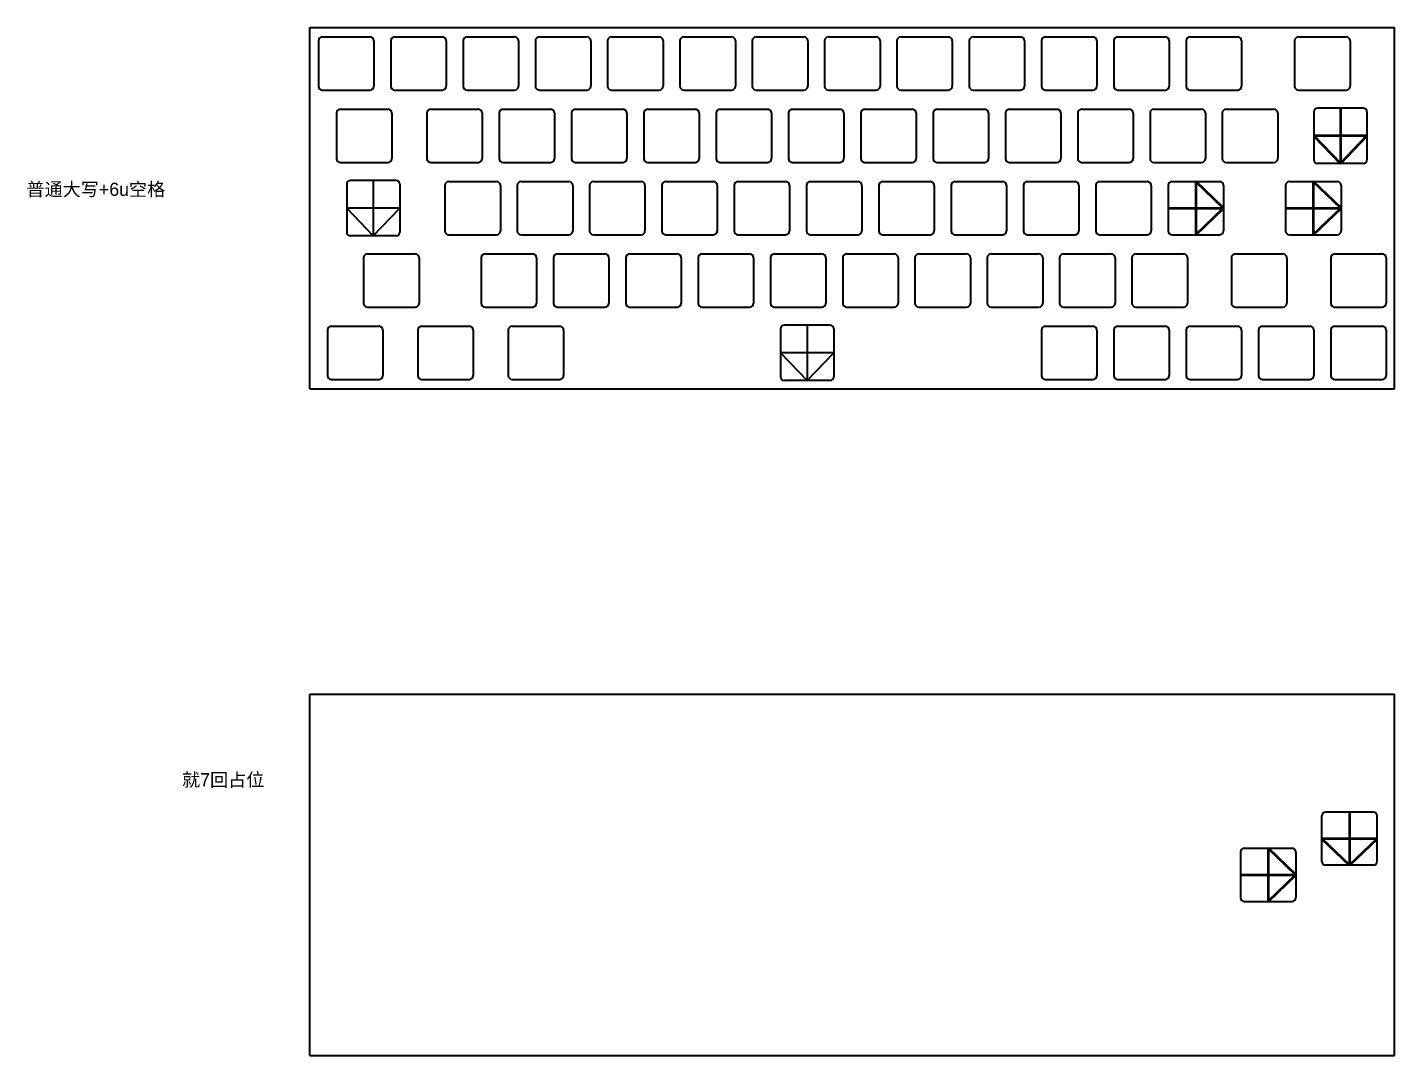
# Model space of a CAD drawing. Header units: millimetres. Extents: x -74 to 286, y -555 to 0.
# Drawn here: x -74.5 to 285.8, y -554.6 to -283.7 of the extents above; entities that cross this region are included whole.
import ezdxf

# ---------------------------------------------------------------- set-up
doc = ezdxf.new("R2010")
doc.units = ezdxf.units.MM
doc.layers.add('图框', color=7, linetype='Continuous')

msp = doc.modelspace()

# ---------------------------------------------------------------- linework, layer by layer
at = {"color": 2, "linetype": 'Continuous', "lineweight": 35}
for p, q in [((0, -283.71), (285.75, -283.71)), ((0, -378.96), (0, -283.71)), ((285.75, -378.96), (285.75, -283.71)), ((2.22, -287.24), (2.22, -299.24)), ((3.22, -286.24), (15.82, -286.24)), ((16.82, -287.24), (16.82, -299.24)), ((21.27, -287.24), (21.27, -299.24)), ((22.27, -286.24), (34.88, -286.24)), ((35.88, -287.24), (35.88, -299.24)), ((40.33, -287.24), (40.33, -299.24)), ((41.33, -286.24), (53.92, -286.24)), ((54.93, -287.24), (54.93, -299.24)), ((59.38, -287.24), (59.38, -299.24)), ((60.38, -286.24), (72.97, -286.24)), ((73.97, -287.24), (73.97, -299.24)), ((78.42, -287.24), (78.42, -299.24)), ((79.42, -286.24), (92.02, -286.24)), ((93.02, -287.24), (93.02, -299.24)), ((97.48, -287.24), (97.48, -299.24)), ((98.48, -286.24), (111.08, -286.24)), ((112.08, -287.24), (112.08, -299.24)), ((116.53, -287.24), (116.53, -299.24)), ((117.53, -286.24), (130.12, -286.24)), ((131.12, -287.24), (131.12, -299.24)), ((135.57, -287.24), (135.57, -299.24)), ((136.57, -286.24), (149.18, -286.24)), ((150.18, -287.24), (150.18, -299.24)), ((154.62, -287.24), (154.62, -299.24)), ((155.62, -286.24), (168.22, -286.24)), ((169.22, -287.24), (169.22, -299.24)), ((173.68, -287.24), (173.68, -299.24)), ((174.68, -286.24), (187.27, -286.24)), ((188.28, -287.24), (188.28, -299.24)), ((192.72, -287.24), (192.72, -299.24)), ((193.72, -286.24), (206.32, -286.24)), ((207.32, -287.24), (207.32, -299.24)), ((211.78, -287.24), (211.78, -299.24)), ((212.78, -286.24), (225.37, -286.24)), ((226.38, -287.24), (226.38, -299.24)), ((230.82, -287.24), (230.82, -299.24)), ((231.82, -286.24), (244.43, -286.24)), ((245.43, -287.24), (245.43, -299.24)), ((259.4, -287.24), (259.4, -299.24)), ((260.4, -286.24), (273, -286.24)), ((274, -287.24), (274, -299.24)), ((3.22, -300.24), (15.82, -300.24)), ((22.27, -300.24), (34.88, -300.24)), ((41.33, -300.24), (53.92, -300.24)), ((60.38, -300.24), (72.97, -300.24)), ((79.42, -300.24), (92.02, -300.24)), ((98.48, -300.24), (111.08, -300.24)), ((117.53, -300.24), (130.12, -300.24)), ((136.57, -300.24), (149.18, -300.24)), ((155.62, -300.24), (168.22, -300.24)), ((174.68, -300.24), (187.27, -300.24)), ((193.72, -300.24), (206.32, -300.24)), ((212.78, -300.24), (225.37, -300.24)), ((231.82, -300.24), (244.43, -300.24)), ((260.4, -300.24), (273, -300.24)), ((7.99, -305.29), (20.59, -305.29)), ((31.8, -305.29), (44.4, -305.29)), ((50.85, -305.29), (63.45, -305.29)), ((69.9, -305.29), (82.5, -305.29)), ((88.95, -305.29), (101.55, -305.29)), ((108, -305.29), (120.6, -305.29)), ((127.05, -305.29), (139.65, -305.29)), ((146.1, -305.29), (158.7, -305.29)), ((165.15, -305.29), (177.75, -305.29)), ((184.2, -305.29), (196.8, -305.29)), ((203.25, -305.29), (215.85, -305.29)), ((222.3, -305.29), (234.9, -305.29)), ((241.35, -305.29), (253.95, -305.29)), ((264.46, -305.99), (264.46, -318.59)), ((277.46, -304.99), (265.46, -304.99)), ((278.46, -305.99), (278.46, -318.59)), ((6.99, -306.29), (6.99, -318.29)), ((21.59, -306.29), (21.59, -318.29)), ((30.8, -306.29), (30.8, -318.29)), ((45.4, -306.29), (45.4, -318.29)), ((49.85, -306.29), (49.85, -318.29)), ((64.45, -306.29), (64.45, -318.29)), ((68.9, -306.29), (68.9, -318.29)), ((83.5, -306.29), (83.5, -318.29)), ((87.95, -306.29), (87.95, -318.29)), ((102.55, -306.29), (102.55, -318.29)), ((107, -306.29), (107, -318.29)), ((121.6, -306.29), (121.6, -318.29)), ((126.05, -306.29), (126.05, -318.29)), ((140.65, -306.29), (140.65, -318.29)), ((145.1, -306.29), (145.1, -318.29)), ((159.7, -306.29), (159.7, -318.29)), ((164.15, -306.29), (164.15, -318.29)), ((178.75, -306.29), (178.75, -318.29)), ((183.2, -306.29), (183.2, -318.29)), ((197.8, -306.29), (197.8, -318.29)), ((202.25, -306.29), (202.25, -318.29)), ((216.85, -306.29), (216.85, -318.29)), ((221.3, -306.29), (221.3, -318.29)), ((235.9, -306.29), (235.9, -318.29)), ((240.35, -306.29), (240.35, -318.29)), ((254.95, -306.29), (254.95, -318.29)), ((7.99, -319.29), (20.59, -319.29)), ((31.8, -319.29), (44.4, -319.29)), ((50.85, -319.29), (63.45, -319.29)), ((69.9, -319.29), (82.5, -319.29)), ((88.95, -319.29), (101.55, -319.29)), ((108, -319.29), (120.6, -319.29)), ((127.05, -319.29), (139.65, -319.29)), ((146.1, -319.29), (158.7, -319.29)), ((165.15, -319.29), (177.75, -319.29)), ((184.2, -319.29), (196.8, -319.29)), ((203.25, -319.29), (215.85, -319.29)), ((222.3, -319.29), (234.9, -319.29)), ((241.35, -319.29), (253.95, -319.29)), ((277.46, -319.59), (265.46, -319.59)), ((22.67, -324.04), (10.67, -324.04)), ((9.67, -325.04), (9.67, -337.64)), ((23.67, -325.04), (23.67, -337.64)), ((35.56, -325.34), (35.56, -337.34)), ((36.56, -324.34), (49.16, -324.34)), ((50.16, -325.34), (50.16, -337.34)), ((54.61, -325.34), (54.61, -337.34)), ((55.61, -324.34), (68.21, -324.34)), ((69.21, -325.34), (69.21, -337.34)), ((73.66, -325.34), (73.66, -337.34)), ((74.66, -324.34), (87.26, -324.34)), ((88.26, -325.34), (88.26, -337.34)), ((92.71, -325.34), (92.71, -337.34)), ((93.71, -324.34), (106.31, -324.34)), ((107.31, -325.34), (107.31, -337.34)), ((111.76, -325.34), (111.76, -337.34)), ((112.76, -324.34), (125.36, -324.34)), ((126.36, -325.34), (126.36, -337.34)), ((130.81, -325.34), (130.81, -337.34)), ((131.81, -324.34), (144.41, -324.34)), ((145.41, -325.34), (145.41, -337.34)), ((149.86, -325.34), (149.86, -337.34)), ((150.86, -324.34), (163.46, -324.34)), ((164.46, -325.34), (164.46, -337.34)), ((168.91, -325.34), (168.91, -337.34)), ((169.91, -324.34), (182.51, -324.34)), ((183.51, -325.34), (183.51, -337.34)), ((187.96, -325.34), (187.96, -337.34)), ((188.96, -324.34), (201.56, -324.34)), ((202.56, -325.34), (202.56, -337.34)), ((207.01, -325.34), (207.01, -337.34)), ((208.01, -324.34), (220.61, -324.34)), ((221.61, -325.34), (221.61, -337.34)), ((226.06, -325.34), (226.06, -337.34)), ((227.06, -324.34), (239.66, -324.34)), ((240.66, -325.34), (240.66, -337.34)), ((257.02, -325.34), (257.02, -337.34)), ((258.02, -324.34), (270.62, -324.34)), ((271.62, -325.34), (271.62, -337.34)), ((36.56, -338.34), (49.16, -338.34)), ((55.61, -338.34), (68.21, -338.34)), ((74.66, -338.34), (87.26, -338.34)), ((93.71, -338.34), (106.31, -338.34)), ((112.76, -338.34), (125.36, -338.34)), ((131.81, -338.34), (144.41, -338.34)), ((150.86, -338.34), (163.46, -338.34)), ((169.91, -338.34), (182.51, -338.34)), ((188.96, -338.34), (201.56, -338.34)), ((208.01, -338.34), (220.61, -338.34)), ((227.06, -338.34), (239.66, -338.34)), ((258.02, -338.34), (270.62, -338.34)), ((22.67, -338.64), (10.67, -338.64)), ((14.13, -344.39), (14.13, -356.39)), ((15.13, -343.39), (27.73, -343.39)), ((28.73, -344.39), (28.73, -356.39)), ((45.09, -344.39), (45.09, -356.39)), ((46.09, -343.39), (58.69, -343.39)), ((59.69, -344.39), (59.69, -356.39)), ((64.14, -344.39), (64.14, -356.39)), ((65.14, -343.39), (77.74, -343.39)), ((78.74, -344.39), (78.74, -356.39)), ((83.19, -344.39), (83.19, -356.39)), ((84.19, -343.39), (96.79, -343.39)), ((97.79, -344.39), (97.79, -356.39)), ((102.24, -344.39), (102.24, -356.39)), ((103.24, -343.39), (115.84, -343.39)), ((116.84, -344.39), (116.84, -356.39)), ((121.29, -344.39), (121.29, -356.39)), ((122.29, -343.39), (134.89, -343.39)), ((135.89, -344.39), (135.89, -356.39)), ((140.34, -344.39), (140.34, -356.39)), ((141.34, -343.39), (153.94, -343.39)), ((154.94, -344.39), (154.94, -356.39)), ((159.39, -344.39), (159.39, -356.39)), ((160.39, -343.39), (172.99, -343.39)), ((173.99, -344.39), (173.99, -356.39)), ((178.44, -344.39), (178.44, -356.39)), ((179.44, -343.39), (192.04, -343.39)), ((193.04, -344.39), (193.04, -356.39)), ((197.49, -344.39), (197.49, -356.39)), ((198.49, -343.39), (211.09, -343.39)), ((212.09, -344.39), (212.09, -356.39)), ((216.54, -344.39), (216.54, -356.39)), ((217.54, -343.39), (230.14, -343.39)), ((231.14, -344.39), (231.14, -356.39)), ((242.73, -344.39), (242.73, -356.39)), ((243.73, -343.39), (256.33, -343.39)), ((257.33, -344.39), (257.33, -356.39)), ((268.93, -344.39), (268.93, -356.39)), ((269.93, -343.39), (282.52, -343.39)), ((283.52, -344.39), (283.52, -356.39)), ((15.13, -357.39), (27.73, -357.39)), ((46.09, -357.39), (58.69, -357.39)), ((65.14, -357.39), (77.74, -357.39)), ((84.19, -357.39), (96.79, -357.39)), ((103.24, -357.39), (115.84, -357.39)), ((122.29, -357.39), (134.89, -357.39)), ((141.34, -357.39), (153.94, -357.39)), ((160.39, -357.39), (172.99, -357.39)), ((179.44, -357.39), (192.04, -357.39)), ((198.49, -357.39), (211.09, -357.39)), ((217.54, -357.39), (230.14, -357.39)), ((243.73, -357.39), (256.33, -357.39)), ((269.93, -357.39), (282.52, -357.39)), ((4.61, -363.44), (4.61, -375.44)), ((5.61, -362.44), (18.21, -362.44)), ((19.21, -363.44), (19.21, -375.44)), ((28.42, -363.44), (28.42, -375.44)), ((29.42, -362.44), (42.02, -362.44)), ((43.02, -363.44), (43.02, -375.44)), ((52.23, -363.44), (52.23, -375.44)), ((53.23, -362.44), (65.83, -362.44)), ((66.83, -363.44), (66.83, -375.44)), ((123.97, -363.14), (123.97, -375.74)), ((136.97, -362.14), (124.97, -362.14)), ((137.97, -363.14), (137.97, -375.74)), ((192.72, -363.44), (192.72, -375.44)), ((193.72, -362.44), (206.32, -362.44)), ((207.32, -363.44), (207.32, -375.44)), ((211.78, -363.44), (211.78, -375.44)), ((212.78, -362.44), (225.37, -362.44)), ((226.38, -363.44), (226.38, -375.44)), ((230.82, -363.44), (230.82, -375.44)), ((231.82, -362.44), (244.43, -362.44)), ((245.43, -363.44), (245.43, -375.44)), ((249.88, -363.44), (249.88, -375.44)), ((250.88, -362.44), (263.48, -362.44)), ((264.48, -363.44), (264.48, -375.44)), ((268.93, -363.44), (268.93, -375.44)), ((269.93, -362.44), (282.52, -362.44)), ((283.52, -363.44), (283.52, -375.44)), ((5.61, -376.44), (18.21, -376.44)), ((29.42, -376.44), (42.02, -376.44)), ((53.23, -376.44), (65.83, -376.44)), ((136.97, -376.74), (124.97, -376.74)), ((193.72, -376.44), (206.32, -376.44)), ((212.78, -376.44), (225.37, -376.44)), ((231.82, -376.44), (244.43, -376.44)), ((250.88, -376.44), (263.48, -376.44)), ((269.93, -376.44), (282.52, -376.44)), ((0, -378.96), (285.75, -378.96))]:
    msp.add_line(p, q, dxfattribs=at)
at = {"color": 4, "linetype": 'Continuous', "lineweight": 35}
for p, q in [((0, -459.31), (285.75, -459.31)), ((0, -554.56), (0, -459.31)), ((285.75, -554.56), (285.75, -459.31)), ((266.54, -503.41), (266.54, -491.41)), ((280.14, -490.41), (267.54, -490.41)), ((281.14, -503.41), (281.14, -491.41)), ((246.11, -499.93), (258.71, -499.93)), ((245.11, -500.93), (245.11, -512.93)), ((259.71, -500.93), (259.71, -512.93)), ((280.14, -504.41), (267.54, -504.41)), ((246.11, -513.93), (258.71, -513.93)), ((0, -554.56), (285.75, -554.56))]:
    msp.add_line(p, q, dxfattribs=at)
at = {"color": 2, "linetype": 'Continuous', "lineweight": 35}
for centre, start, end in [((3.22, -287.24), 90, 180), ((15.82, -287.24), 0, 90), ((22.27, -287.24), 90, 180), ((34.88, -287.24), 0, 90), ((41.33, -287.24), 90, 180), ((53.92, -287.24), 0, 90), ((60.38, -287.24), 90, 180), ((72.97, -287.24), 0, 90), ((79.42, -287.24), 90, 180), ((92.02, -287.24), 0, 90), ((98.48, -287.24), 90, 180), ((111.08, -287.24), 0, 90), ((117.53, -287.24), 90, 180), ((130.12, -287.24), 0, 90), ((136.57, -287.24), 90, 180), ((149.18, -287.24), 0, 90), ((155.62, -287.24), 90, 180), ((168.22, -287.24), 0, 90), ((174.68, -287.24), 90, 180), ((187.27, -287.24), 0, 90), ((193.72, -287.24), 90, 180), ((206.32, -287.24), 0, 90), ((212.78, -287.24), 90, 180), ((225.37, -287.24), 0, 90), ((231.82, -287.24), 90, 180), ((244.43, -287.24), 0, 90), ((260.4, -287.24), 90, 180), ((273, -287.24), 0, 90), ((3.22, -299.24), 180, 270), ((15.82, -299.24), 270, 0), ((22.27, -299.24), 180, 270), ((34.88, -299.24), 270, 0), ((41.33, -299.24), 180, 270), ((53.92, -299.24), 270, 0), ((60.38, -299.24), 180, 270), ((72.97, -299.24), 270, 0), ((79.42, -299.24), 180, 270), ((92.02, -299.24), 270, 0), ((98.48, -299.24), 180, 270), ((111.08, -299.24), 270, 0), ((117.53, -299.24), 180, 270), ((130.12, -299.24), 270, 0), ((136.57, -299.24), 180, 270), ((149.18, -299.24), 270, 0), ((155.62, -299.24), 180, 270), ((168.22, -299.24), 270, 0), ((174.68, -299.24), 180, 270), ((187.27, -299.24), 270, 0), ((193.72, -299.24), 180, 270), ((206.32, -299.24), 270, 0), ((212.78, -299.24), 180, 270), ((225.37, -299.24), 270, 0), ((231.82, -299.24), 180, 270), ((244.43, -299.24), 270, 0), ((260.4, -299.24), 180, 270), ((273, -299.24), 270, 0), ((7.99, -306.29), 90, 180), ((20.59, -306.29), 0, 90), ((31.8, -306.29), 90, 180), ((44.4, -306.29), 0, 90), ((50.85, -306.29), 90, 180), ((63.45, -306.29), 0, 90), ((69.9, -306.29), 90, 180), ((82.5, -306.29), 0, 90), ((88.95, -306.29), 90, 180), ((101.55, -306.29), 0, 90), ((108, -306.29), 90, 180), ((120.6, -306.29), 0, 90), ((127.05, -306.29), 90, 180), ((139.65, -306.29), 0, 90), ((146.1, -306.29), 90, 180), ((158.7, -306.29), 0, 90), ((165.15, -306.29), 90, 180), ((177.75, -306.29), 0, 90), ((184.2, -306.29), 90, 180), ((196.8, -306.29), 0, 90), ((203.25, -306.29), 90, 180), ((215.85, -306.29), 0, 90), ((222.3, -306.29), 90, 180), ((234.9, -306.29), 0, 90), ((241.35, -306.29), 90, 180), ((253.95, -306.29), 0, 90), ((265.46, -305.99), 90, 180), ((277.46, -305.99), 0, 90), ((7.99, -318.29), 180, 270), ((20.59, -318.29), 270, 0), ((31.8, -318.29), 180, 270), ((44.4, -318.29), 270, 0), ((50.85, -318.29), 180, 270), ((63.45, -318.29), 270, 0), ((69.9, -318.29), 180, 270), ((82.5, -318.29), 270, 0), ((88.95, -318.29), 180, 270), ((101.55, -318.29), 270, 0), ((108, -318.29), 180, 270), ((120.6, -318.29), 270, 0), ((127.05, -318.29), 180, 270), ((139.65, -318.29), 270, 0), ((146.1, -318.29), 180, 270), ((158.7, -318.29), 270, 0), ((165.15, -318.29), 180, 270), ((177.75, -318.29), 270, 0), ((184.2, -318.29), 180, 270), ((196.8, -318.29), 270, 0), ((203.25, -318.29), 180, 270), ((215.85, -318.29), 270, 0), ((222.3, -318.29), 180, 270), ((234.9, -318.29), 270, 0), ((241.35, -318.29), 180, 270), ((253.95, -318.29), 270, 0), ((265.46, -318.59), 180, 270), ((277.46, -318.59), 270, 0), ((10.67, -325.04), 90, 180), ((22.67, -325.04), 0, 90), ((36.56, -325.34), 90, 180), ((49.16, -325.34), 0, 90), ((55.61, -325.34), 90, 180), ((68.21, -325.34), 0, 90), ((74.66, -325.34), 90, 180), ((87.26, -325.34), 0, 90), ((93.71, -325.34), 90, 180), ((106.31, -325.34), 0, 90), ((112.76, -325.34), 90, 180), ((125.36, -325.34), 0, 90), ((131.81, -325.34), 90, 180), ((144.41, -325.34), 0, 90), ((150.86, -325.34), 90, 180), ((163.46, -325.34), 0, 90), ((169.91, -325.34), 90, 180), ((182.51, -325.34), 0, 90), ((188.96, -325.34), 90, 180), ((201.56, -325.34), 0, 90), ((208.01, -325.34), 90, 180), ((220.61, -325.34), 0, 90), ((227.06, -325.34), 90, 180), ((239.66, -325.34), 0, 90), ((258.02, -325.34), 90, 180), ((270.62, -325.34), 0, 90), ((10.67, -337.64), 180, 270), ((22.67, -337.64), 270, 0), ((36.56, -337.34), 180, 270), ((49.16, -337.34), 270, 0), ((55.61, -337.34), 180, 270), ((68.21, -337.34), 270, 0), ((74.66, -337.34), 180, 270), ((87.26, -337.34), 270, 0), ((93.71, -337.34), 180, 270), ((106.31, -337.34), 270, 0), ((112.76, -337.34), 180, 270), ((125.36, -337.34), 270, 0), ((131.81, -337.34), 180, 270), ((144.41, -337.34), 270, 0), ((150.86, -337.34), 180, 270), ((163.46, -337.34), 270, 0), ((169.91, -337.34), 180, 270), ((182.51, -337.34), 270, 0), ((188.96, -337.34), 180, 270), ((201.56, -337.34), 270, 0), ((208.01, -337.34), 180, 270), ((220.61, -337.34), 270, 0), ((227.06, -337.34), 180, 270), ((239.66, -337.34), 270, 0), ((258.02, -337.34), 180, 270), ((270.62, -337.34), 270, 0), ((15.13, -344.39), 90, 180), ((27.73, -344.39), 0, 90), ((46.09, -344.39), 90, 180), ((58.69, -344.39), 0, 90), ((65.14, -344.39), 90, 180), ((77.74, -344.39), 0, 90), ((84.19, -344.39), 90, 180), ((96.79, -344.39), 0, 90), ((103.24, -344.39), 90, 180), ((115.84, -344.39), 0, 90), ((122.29, -344.39), 90, 180), ((134.89, -344.39), 0, 90), ((141.34, -344.39), 90, 180), ((153.94, -344.39), 0, 90), ((160.39, -344.39), 90, 180), ((172.99, -344.39), 0, 90), ((179.44, -344.39), 90, 180), ((192.04, -344.39), 0, 90), ((198.49, -344.39), 90, 180), ((211.09, -344.39), 0, 90), ((217.54, -344.39), 90, 180), ((230.14, -344.39), 0, 90), ((243.73, -344.39), 90, 180), ((256.33, -344.39), 0, 90), ((269.93, -344.39), 90, 180), ((282.52, -344.39), 0, 90), ((15.13, -356.39), 180, 270), ((27.73, -356.39), 270, 0), ((46.09, -356.39), 180, 270), ((58.69, -356.39), 270, 0), ((65.14, -356.39), 180, 270), ((77.74, -356.39), 270, 0), ((84.19, -356.39), 180, 270), ((96.79, -356.39), 270, 0), ((103.24, -356.39), 180, 270), ((115.84, -356.39), 270, 0), ((122.29, -356.39), 180, 270), ((134.89, -356.39), 270, 0), ((141.34, -356.39), 180, 270), ((153.94, -356.39), 270, 0), ((160.39, -356.39), 180, 270), ((172.99, -356.39), 270, 0), ((179.44, -356.39), 180, 270), ((192.04, -356.39), 270, 0), ((198.49, -356.39), 180, 270), ((211.09, -356.39), 270, 0), ((217.54, -356.39), 180, 270), ((230.14, -356.39), 270, 0), ((243.73, -356.39), 180, 270), ((256.33, -356.39), 270, 0), ((269.93, -356.39), 180, 270), ((282.52, -356.39), 270, 0), ((5.61, -363.44), 90, 180), ((18.21, -363.44), 0, 90), ((29.42, -363.44), 90, 180), ((42.02, -363.44), 0, 90), ((53.23, -363.44), 90, 180), ((65.83, -363.44), 0, 90), ((124.97, -363.14), 90, 180), ((136.97, -363.14), 0, 90), ((193.72, -363.44), 90, 180), ((206.32, -363.44), 0, 90), ((212.78, -363.44), 90, 180), ((225.37, -363.44), 0, 90), ((231.82, -363.44), 90, 180), ((244.43, -363.44), 0, 90), ((250.88, -363.44), 90, 180), ((263.48, -363.44), 0, 90), ((269.93, -363.44), 90, 180), ((282.52, -363.44), 0, 90), ((5.61, -375.44), 180, 270), ((18.21, -375.44), 270, 0), ((29.42, -375.44), 180, 270), ((42.02, -375.44), 270, 0), ((53.23, -375.44), 180, 270), ((65.83, -375.44), 270, 0), ((124.97, -375.74), 180, 270), ((136.97, -375.74), 270, 0), ((193.72, -375.44), 180, 270), ((206.32, -375.44), 270, 0), ((212.78, -375.44), 180, 270), ((225.37, -375.44), 270, 0), ((231.82, -375.44), 180, 270), ((244.43, -375.44), 270, 0), ((250.88, -375.44), 180, 270), ((263.48, -375.44), 270, 0), ((269.93, -375.44), 180, 270), ((282.52, -375.44), 270, 0)]:
    msp.add_arc(centre, 1, start, end, dxfattribs=at)
at = {"color": 4, "linetype": 'Continuous', "lineweight": 35}
for centre, start, end in [((267.54, -491.41), 90, 180), ((280.14, -491.41), 0, 90), ((246.11, -500.93), 90, 180), ((258.71, -500.93), 0, 90), ((267.54, -503.41), 180, 270), ((280.14, -503.41), 270, 0), ((246.11, -512.93), 180, 270), ((258.71, -512.93), 270, 0)]:
    msp.add_arc(centre, 1, start, end, dxfattribs=at)
at = {"layer": '图框', "color": 2, "linetype": 'Continuous', "lineweight": 50}
for p, q in [((271.46, -304.99), (271.46, -319.59)), ((278.46, -312.29), (264.46, -312.29)), ((264.46, -312.29), (271.46, -319.59)), ((271.46, -319.59), (278.46, -312.29)), ((240.66, -331.34), (233.36, -324.34)), ((233.36, -324.34), (233.36, -338.34)), ((271.62, -331.34), (264.32, -324.34)), ((264.32, -324.34), (264.32, -338.34)), ((226.06, -331.34), (240.66, -331.34)), ((233.36, -338.34), (240.66, -331.34)), ((257.02, -331.34), (271.62, -331.34)), ((264.32, -338.34), (271.62, -331.34))]:
    msp.add_line(p, q, dxfattribs=at)
at = {"layer": '图框', "color": 2, "linetype": 'Continuous', "lineweight": 35}
for p, q in [((16.67, -324.04), (16.67, -338.64)), ((23.67, -331.34), (9.67, -331.34)), ((9.67, -331.34), (16.67, -338.64)), ((16.67, -338.64), (23.67, -331.34)), ((130.97, -362.14), (130.97, -376.74)), ((137.97, -369.44), (123.97, -369.44)), ((123.97, -369.44), (130.97, -376.74)), ((130.97, -376.74), (137.97, -369.44))]:
    msp.add_line(p, q, dxfattribs=at)
at = {"layer": '图框', "color": 4, "linetype": 'Continuous', "lineweight": 50}
for p, q in [((273.84, -490.41), (273.84, -504.41)), ((259.71, -506.93), (252.41, -499.93)), ((252.41, -499.93), (252.41, -513.93)), ((281.14, -497.41), (266.54, -497.41)), ((266.54, -497.41), (273.84, -504.41)), ((273.84, -504.41), (281.14, -497.41)), ((245.11, -506.93), (259.71, -506.93)), ((252.41, -513.93), (259.71, -506.93))]:
    msp.add_line(p, q, dxfattribs=at)

# ---------------------------------------------------------------- texts
at = {"layer": '图框', "char_height": 3.5, "attachment_point": 1}
for s, insert, width in [('{\\fTianGong ISO|b0||i0||c0|p34;\\C7;\\H3.5;\\W1.;普通大写+6u空格}', (-74.7, -324.62), 44.3625), ('{\\fTianGong ISO|b0||i0||c0|p34;\\C4;\\H3.5;\\W1.;就7回占位}', (-33.71, -480.14), 27.65)]:
    msp.add_mtext(s, dxfattribs=dict(at, insert=insert, width=width))

doc.saveas('drawing.dxf')
